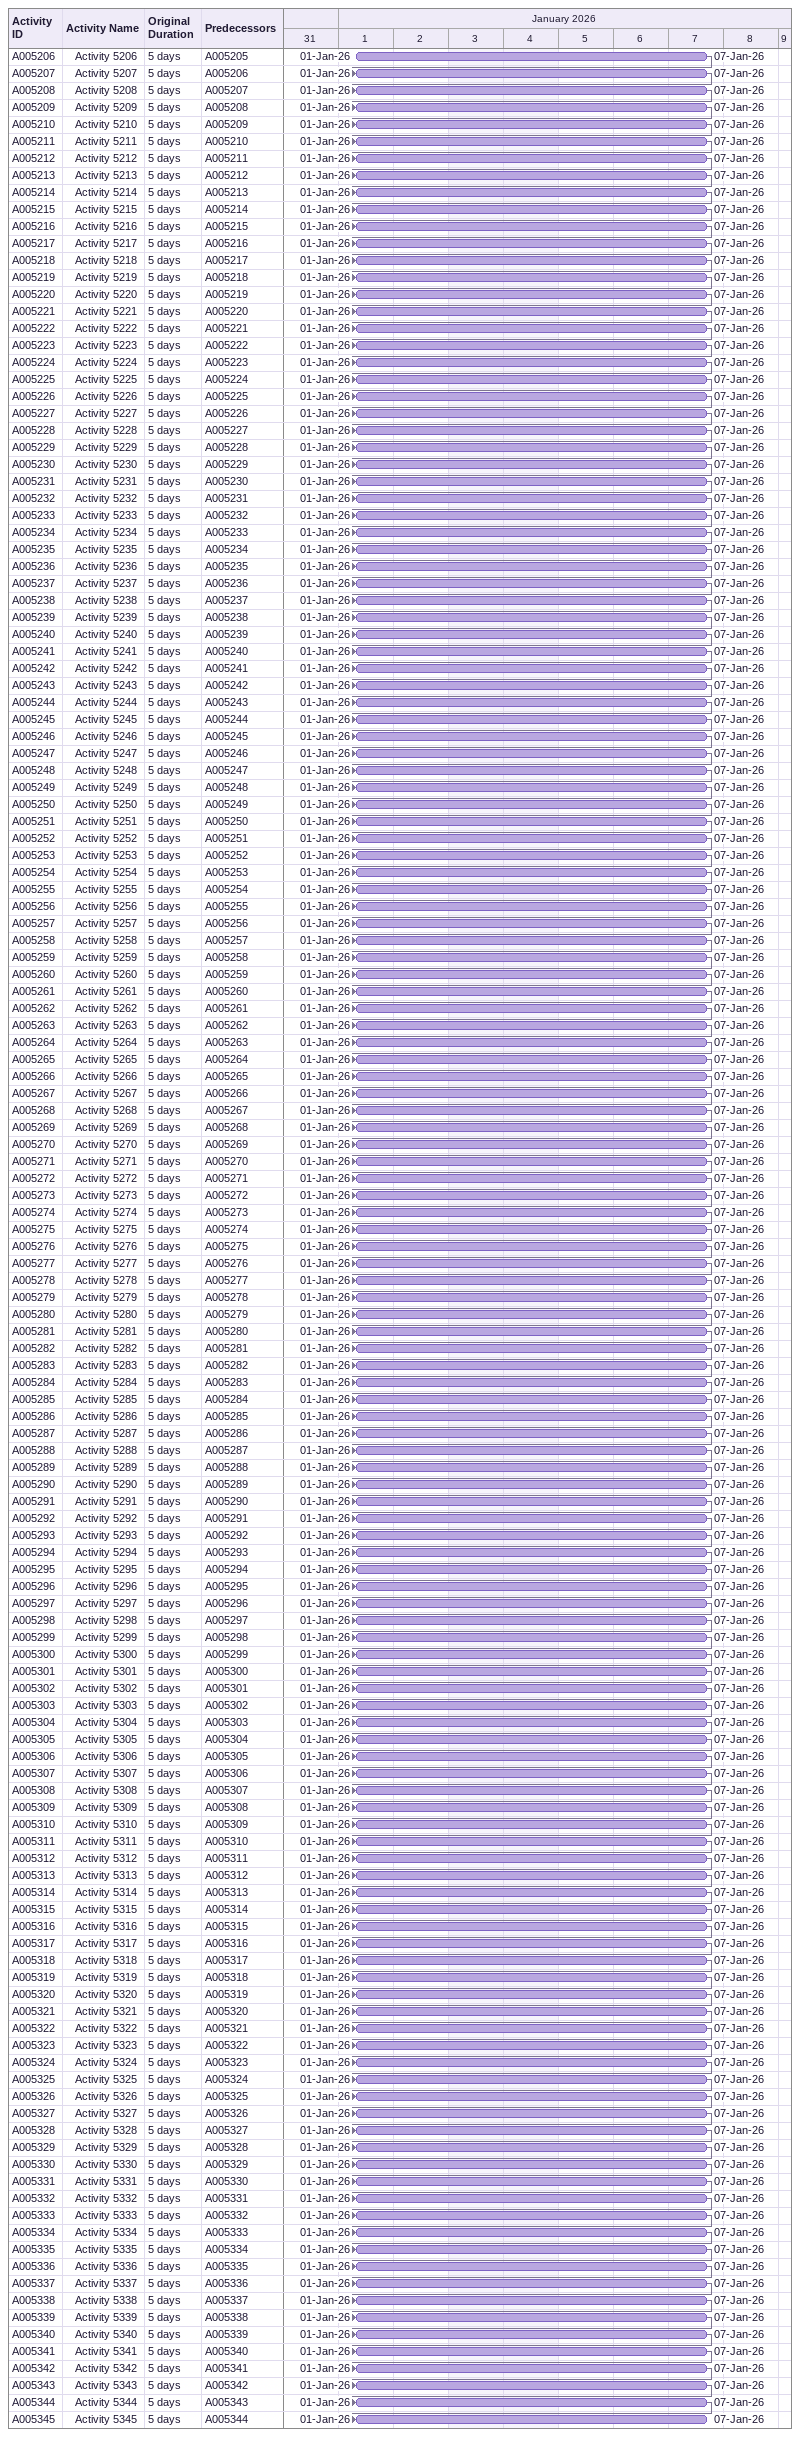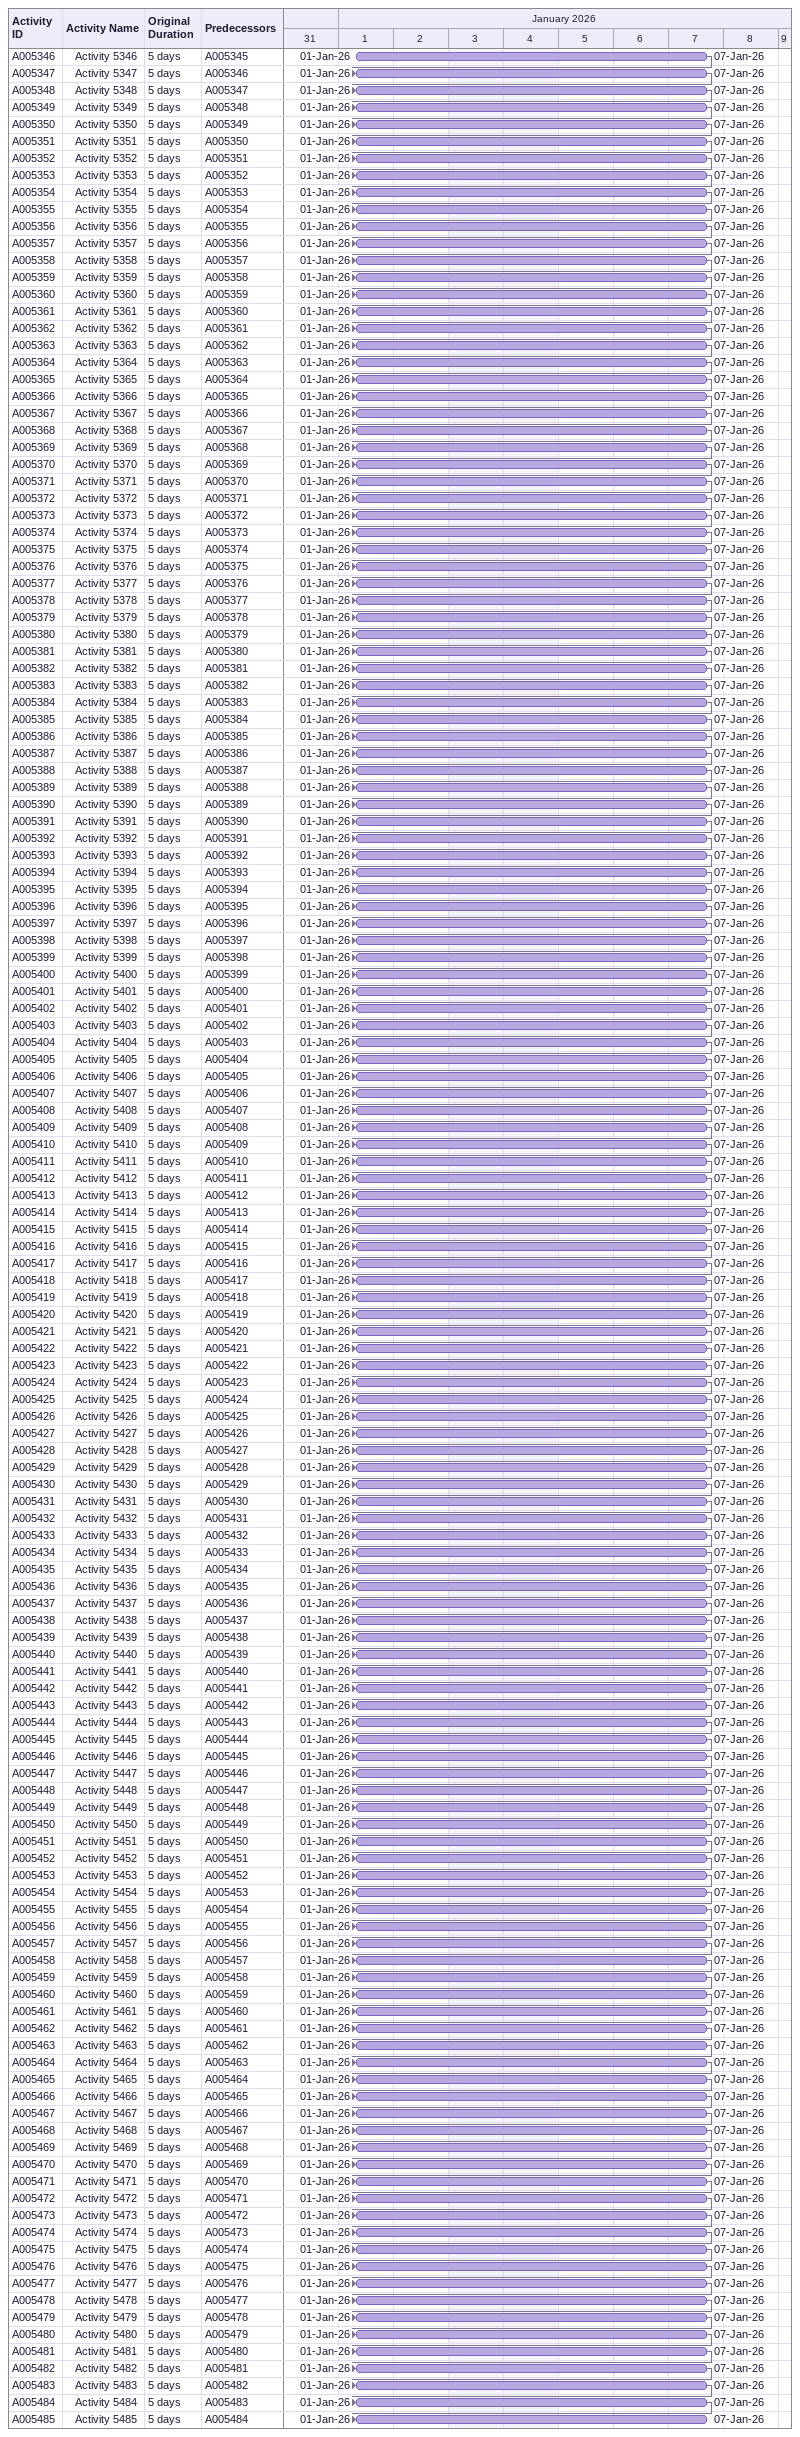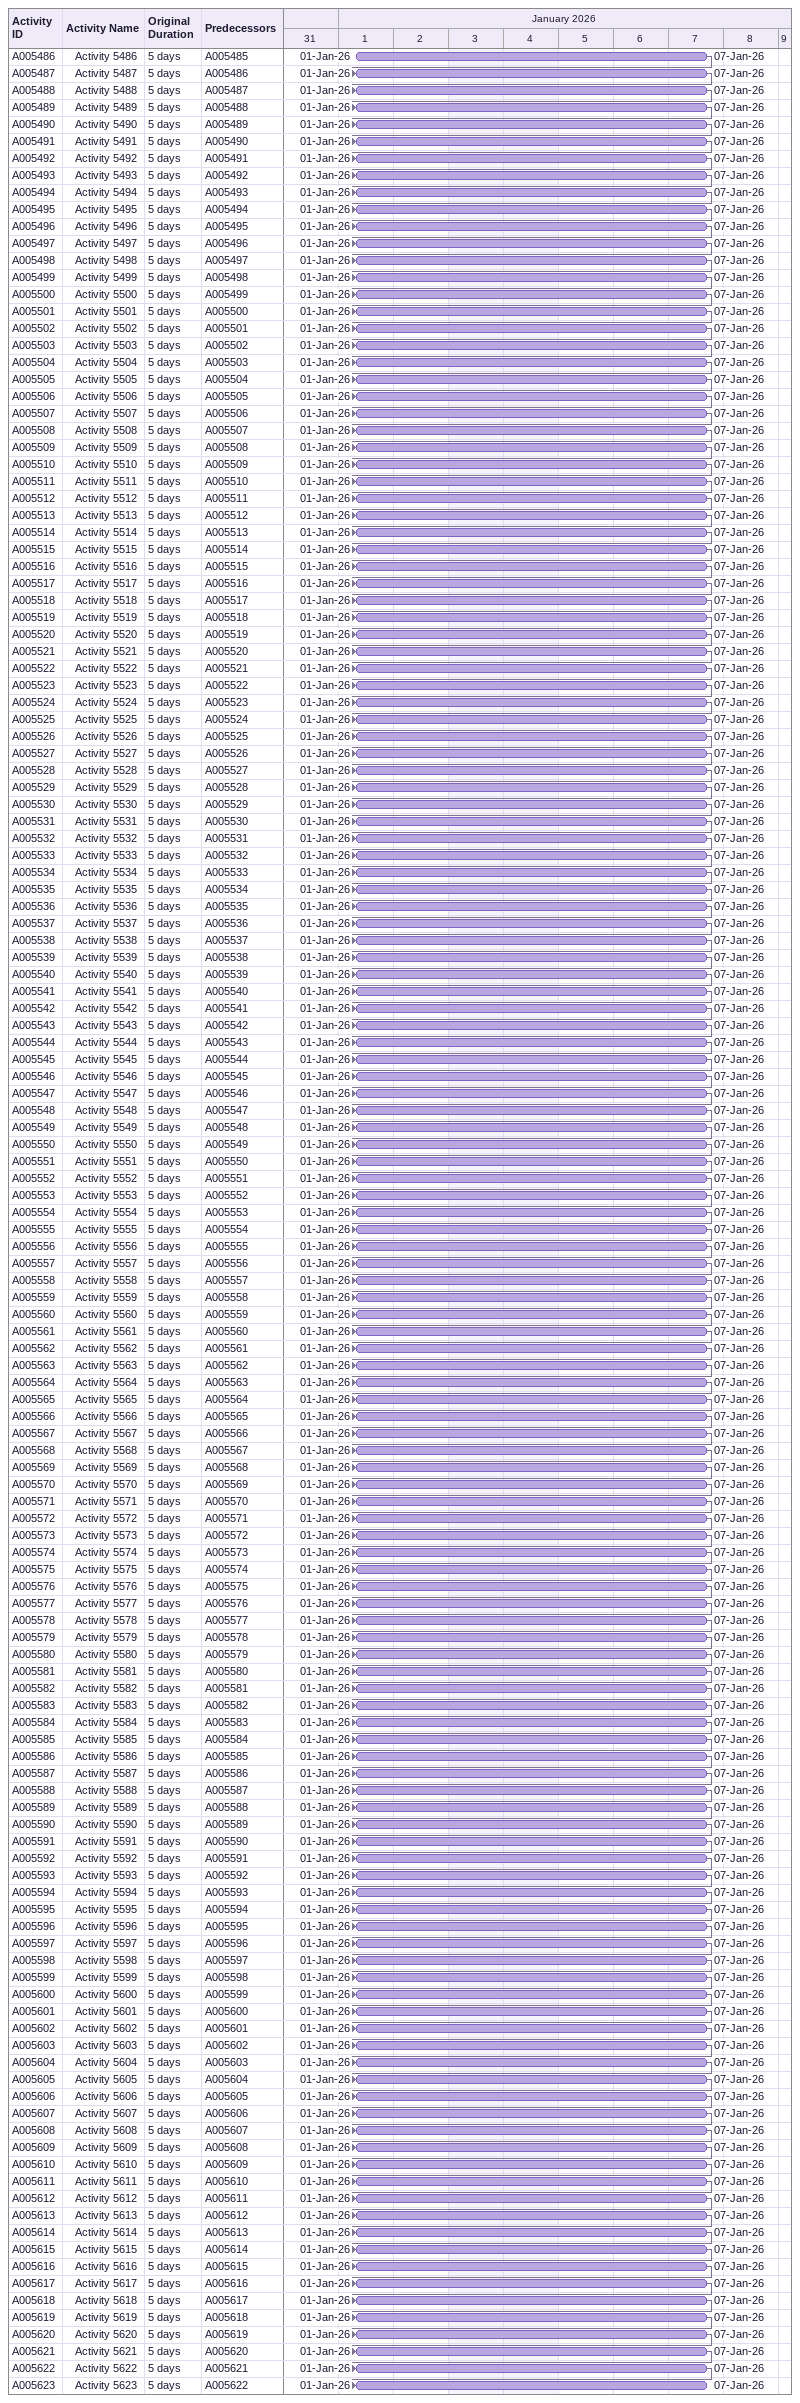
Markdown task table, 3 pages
| ID | Level | Task | Original duration | Start | Finish | Predecessors |
|---|---|---|---|---|---|---|
| A005206 | 2 | Activity 5206 | 5d | 2026-01-01 | 2026-01-07 | A005205 |
| A005207 | 2 | Activity 5207 | 5d | 2026-01-01 | 2026-01-07 | A005206 |
| A005208 | 2 | Activity 5208 | 5d | 2026-01-01 | 2026-01-07 | A005207 |
| A005209 | 2 | Activity 5209 | 5d | 2026-01-01 | 2026-01-07 | A005208 |
| A005210 | 2 | Activity 5210 | 5d | 2026-01-01 | 2026-01-07 | A005209 |
| A005211 | 2 | Activity 5211 | 5d | 2026-01-01 | 2026-01-07 | A005210 |
| A005212 | 2 | Activity 5212 | 5d | 2026-01-01 | 2026-01-07 | A005211 |
| A005213 | 2 | Activity 5213 | 5d | 2026-01-01 | 2026-01-07 | A005212 |
| A005214 | 2 | Activity 5214 | 5d | 2026-01-01 | 2026-01-07 | A005213 |
| A005215 | 2 | Activity 5215 | 5d | 2026-01-01 | 2026-01-07 | A005214 |
| A005216 | 2 | Activity 5216 | 5d | 2026-01-01 | 2026-01-07 | A005215 |
| A005217 | 2 | Activity 5217 | 5d | 2026-01-01 | 2026-01-07 | A005216 |
| A005218 | 2 | Activity 5218 | 5d | 2026-01-01 | 2026-01-07 | A005217 |
| A005219 | 2 | Activity 5219 | 5d | 2026-01-01 | 2026-01-07 | A005218 |
| A005220 | 2 | Activity 5220 | 5d | 2026-01-01 | 2026-01-07 | A005219 |
| A005221 | 2 | Activity 5221 | 5d | 2026-01-01 | 2026-01-07 | A005220 |
| A005222 | 2 | Activity 5222 | 5d | 2026-01-01 | 2026-01-07 | A005221 |
| A005223 | 2 | Activity 5223 | 5d | 2026-01-01 | 2026-01-07 | A005222 |
| A005224 | 2 | Activity 5224 | 5d | 2026-01-01 | 2026-01-07 | A005223 |
| A005225 | 2 | Activity 5225 | 5d | 2026-01-01 | 2026-01-07 | A005224 |
| A005226 | 2 | Activity 5226 | 5d | 2026-01-01 | 2026-01-07 | A005225 |
| A005227 | 2 | Activity 5227 | 5d | 2026-01-01 | 2026-01-07 | A005226 |
| A005228 | 2 | Activity 5228 | 5d | 2026-01-01 | 2026-01-07 | A005227 |
| A005229 | 2 | Activity 5229 | 5d | 2026-01-01 | 2026-01-07 | A005228 |
| A005230 | 2 | Activity 5230 | 5d | 2026-01-01 | 2026-01-07 | A005229 |
| A005231 | 2 | Activity 5231 | 5d | 2026-01-01 | 2026-01-07 | A005230 |
| A005232 | 2 | Activity 5232 | 5d | 2026-01-01 | 2026-01-07 | A005231 |
| A005233 | 2 | Activity 5233 | 5d | 2026-01-01 | 2026-01-07 | A005232 |
| A005234 | 2 | Activity 5234 | 5d | 2026-01-01 | 2026-01-07 | A005233 |
| A005235 | 2 | Activity 5235 | 5d | 2026-01-01 | 2026-01-07 | A005234 |
| A005236 | 2 | Activity 5236 | 5d | 2026-01-01 | 2026-01-07 | A005235 |
| A005237 | 2 | Activity 5237 | 5d | 2026-01-01 | 2026-01-07 | A005236 |
| A005238 | 2 | Activity 5238 | 5d | 2026-01-01 | 2026-01-07 | A005237 |
| A005239 | 2 | Activity 5239 | 5d | 2026-01-01 | 2026-01-07 | A005238 |
| A005240 | 2 | Activity 5240 | 5d | 2026-01-01 | 2026-01-07 | A005239 |
| A005241 | 2 | Activity 5241 | 5d | 2026-01-01 | 2026-01-07 | A005240 |
| A005242 | 2 | Activity 5242 | 5d | 2026-01-01 | 2026-01-07 | A005241 |
| A005243 | 2 | Activity 5243 | 5d | 2026-01-01 | 2026-01-07 | A005242 |
| A005244 | 2 | Activity 5244 | 5d | 2026-01-01 | 2026-01-07 | A005243 |
| A005245 | 2 | Activity 5245 | 5d | 2026-01-01 | 2026-01-07 | A005244 |
| A005246 | 2 | Activity 5246 | 5d | 2026-01-01 | 2026-01-07 | A005245 |
| A005247 | 2 | Activity 5247 | 5d | 2026-01-01 | 2026-01-07 | A005246 |
| A005248 | 2 | Activity 5248 | 5d | 2026-01-01 | 2026-01-07 | A005247 |
| A005249 | 2 | Activity 5249 | 5d | 2026-01-01 | 2026-01-07 | A005248 |
| A005250 | 2 | Activity 5250 | 5d | 2026-01-01 | 2026-01-07 | A005249 |
| A005251 | 2 | Activity 5251 | 5d | 2026-01-01 | 2026-01-07 | A005250 |
| A005252 | 2 | Activity 5252 | 5d | 2026-01-01 | 2026-01-07 | A005251 |
| A005253 | 2 | Activity 5253 | 5d | 2026-01-01 | 2026-01-07 | A005252 |
| A005254 | 2 | Activity 5254 | 5d | 2026-01-01 | 2026-01-07 | A005253 |
| A005255 | 2 | Activity 5255 | 5d | 2026-01-01 | 2026-01-07 | A005254 |
| A005256 | 2 | Activity 5256 | 5d | 2026-01-01 | 2026-01-07 | A005255 |
| A005257 | 2 | Activity 5257 | 5d | 2026-01-01 | 2026-01-07 | A005256 |
| A005258 | 2 | Activity 5258 | 5d | 2026-01-01 | 2026-01-07 | A005257 |
| A005259 | 2 | Activity 5259 | 5d | 2026-01-01 | 2026-01-07 | A005258 |
| A005260 | 2 | Activity 5260 | 5d | 2026-01-01 | 2026-01-07 | A005259 |
| A005261 | 2 | Activity 5261 | 5d | 2026-01-01 | 2026-01-07 | A005260 |
| A005262 | 2 | Activity 5262 | 5d | 2026-01-01 | 2026-01-07 | A005261 |
| A005263 | 2 | Activity 5263 | 5d | 2026-01-01 | 2026-01-07 | A005262 |
| A005264 | 2 | Activity 5264 | 5d | 2026-01-01 | 2026-01-07 | A005263 |
| A005265 | 2 | Activity 5265 | 5d | 2026-01-01 | 2026-01-07 | A005264 |
| A005266 | 2 | Activity 5266 | 5d | 2026-01-01 | 2026-01-07 | A005265 |
| A005267 | 2 | Activity 5267 | 5d | 2026-01-01 | 2026-01-07 | A005266 |
| A005268 | 2 | Activity 5268 | 5d | 2026-01-01 | 2026-01-07 | A005267 |
| A005269 | 2 | Activity 5269 | 5d | 2026-01-01 | 2026-01-07 | A005268 |
| A005270 | 2 | Activity 5270 | 5d | 2026-01-01 | 2026-01-07 | A005269 |
| A005271 | 2 | Activity 5271 | 5d | 2026-01-01 | 2026-01-07 | A005270 |
| A005272 | 2 | Activity 5272 | 5d | 2026-01-01 | 2026-01-07 | A005271 |
| A005273 | 2 | Activity 5273 | 5d | 2026-01-01 | 2026-01-07 | A005272 |
| A005274 | 2 | Activity 5274 | 5d | 2026-01-01 | 2026-01-07 | A005273 |
| A005275 | 2 | Activity 5275 | 5d | 2026-01-01 | 2026-01-07 | A005274 |
| A005276 | 2 | Activity 5276 | 5d | 2026-01-01 | 2026-01-07 | A005275 |
| A005277 | 2 | Activity 5277 | 5d | 2026-01-01 | 2026-01-07 | A005276 |
| A005278 | 2 | Activity 5278 | 5d | 2026-01-01 | 2026-01-07 | A005277 |
| A005279 | 2 | Activity 5279 | 5d | 2026-01-01 | 2026-01-07 | A005278 |
| A005280 | 2 | Activity 5280 | 5d | 2026-01-01 | 2026-01-07 | A005279 |
| A005281 | 2 | Activity 5281 | 5d | 2026-01-01 | 2026-01-07 | A005280 |
| A005282 | 2 | Activity 5282 | 5d | 2026-01-01 | 2026-01-07 | A005281 |
| A005283 | 2 | Activity 5283 | 5d | 2026-01-01 | 2026-01-07 | A005282 |
| A005284 | 2 | Activity 5284 | 5d | 2026-01-01 | 2026-01-07 | A005283 |
| A005285 | 2 | Activity 5285 | 5d | 2026-01-01 | 2026-01-07 | A005284 |
| A005286 | 2 | Activity 5286 | 5d | 2026-01-01 | 2026-01-07 | A005285 |
| A005287 | 2 | Activity 5287 | 5d | 2026-01-01 | 2026-01-07 | A005286 |
| A005288 | 2 | Activity 5288 | 5d | 2026-01-01 | 2026-01-07 | A005287 |
| A005289 | 2 | Activity 5289 | 5d | 2026-01-01 | 2026-01-07 | A005288 |
| A005290 | 2 | Activity 5290 | 5d | 2026-01-01 | 2026-01-07 | A005289 |
| A005291 | 2 | Activity 5291 | 5d | 2026-01-01 | 2026-01-07 | A005290 |
| A005292 | 2 | Activity 5292 | 5d | 2026-01-01 | 2026-01-07 | A005291 |
| A005293 | 2 | Activity 5293 | 5d | 2026-01-01 | 2026-01-07 | A005292 |
| A005294 | 2 | Activity 5294 | 5d | 2026-01-01 | 2026-01-07 | A005293 |
| A005295 | 2 | Activity 5295 | 5d | 2026-01-01 | 2026-01-07 | A005294 |
| A005296 | 2 | Activity 5296 | 5d | 2026-01-01 | 2026-01-07 | A005295 |
| A005297 | 2 | Activity 5297 | 5d | 2026-01-01 | 2026-01-07 | A005296 |
| A005298 | 2 | Activity 5298 | 5d | 2026-01-01 | 2026-01-07 | A005297 |
| A005299 | 2 | Activity 5299 | 5d | 2026-01-01 | 2026-01-07 | A005298 |
| A005300 | 2 | Activity 5300 | 5d | 2026-01-01 | 2026-01-07 | A005299 |
| A005301 | 2 | Activity 5301 | 5d | 2026-01-01 | 2026-01-07 | A005300 |
| A005302 | 2 | Activity 5302 | 5d | 2026-01-01 | 2026-01-07 | A005301 |
| A005303 | 2 | Activity 5303 | 5d | 2026-01-01 | 2026-01-07 | A005302 |
| A005304 | 2 | Activity 5304 | 5d | 2026-01-01 | 2026-01-07 | A005303 |
| A005305 | 2 | Activity 5305 | 5d | 2026-01-01 | 2026-01-07 | A005304 |
| A005306 | 2 | Activity 5306 | 5d | 2026-01-01 | 2026-01-07 | A005305 |
| A005307 | 2 | Activity 5307 | 5d | 2026-01-01 | 2026-01-07 | A005306 |
| A005308 | 2 | Activity 5308 | 5d | 2026-01-01 | 2026-01-07 | A005307 |
| A005309 | 2 | Activity 5309 | 5d | 2026-01-01 | 2026-01-07 | A005308 |
| A005310 | 2 | Activity 5310 | 5d | 2026-01-01 | 2026-01-07 | A005309 |
| A005311 | 2 | Activity 5311 | 5d | 2026-01-01 | 2026-01-07 | A005310 |
| A005312 | 2 | Activity 5312 | 5d | 2026-01-01 | 2026-01-07 | A005311 |
| A005313 | 2 | Activity 5313 | 5d | 2026-01-01 | 2026-01-07 | A005312 |
| A005314 | 2 | Activity 5314 | 5d | 2026-01-01 | 2026-01-07 | A005313 |
| A005315 | 2 | Activity 5315 | 5d | 2026-01-01 | 2026-01-07 | A005314 |
| A005316 | 2 | Activity 5316 | 5d | 2026-01-01 | 2026-01-07 | A005315 |
| A005317 | 2 | Activity 5317 | 5d | 2026-01-01 | 2026-01-07 | A005316 |
| A005318 | 2 | Activity 5318 | 5d | 2026-01-01 | 2026-01-07 | A005317 |
| A005319 | 2 | Activity 5319 | 5d | 2026-01-01 | 2026-01-07 | A005318 |
| A005320 | 2 | Activity 5320 | 5d | 2026-01-01 | 2026-01-07 | A005319 |
| A005321 | 2 | Activity 5321 | 5d | 2026-01-01 | 2026-01-07 | A005320 |
| A005322 | 2 | Activity 5322 | 5d | 2026-01-01 | 2026-01-07 | A005321 |
| A005323 | 2 | Activity 5323 | 5d | 2026-01-01 | 2026-01-07 | A005322 |
| A005324 | 2 | Activity 5324 | 5d | 2026-01-01 | 2026-01-07 | A005323 |
| A005325 | 2 | Activity 5325 | 5d | 2026-01-01 | 2026-01-07 | A005324 |
| A005326 | 2 | Activity 5326 | 5d | 2026-01-01 | 2026-01-07 | A005325 |
| A005327 | 2 | Activity 5327 | 5d | 2026-01-01 | 2026-01-07 | A005326 |
| A005328 | 2 | Activity 5328 | 5d | 2026-01-01 | 2026-01-07 | A005327 |
| A005329 | 2 | Activity 5329 | 5d | 2026-01-01 | 2026-01-07 | A005328 |
| A005330 | 2 | Activity 5330 | 5d | 2026-01-01 | 2026-01-07 | A005329 |
| A005331 | 2 | Activity 5331 | 5d | 2026-01-01 | 2026-01-07 | A005330 |
| A005332 | 2 | Activity 5332 | 5d | 2026-01-01 | 2026-01-07 | A005331 |
| A005333 | 2 | Activity 5333 | 5d | 2026-01-01 | 2026-01-07 | A005332 |
| A005334 | 2 | Activity 5334 | 5d | 2026-01-01 | 2026-01-07 | A005333 |
| A005335 | 2 | Activity 5335 | 5d | 2026-01-01 | 2026-01-07 | A005334 |
| A005336 | 2 | Activity 5336 | 5d | 2026-01-01 | 2026-01-07 | A005335 |
| A005337 | 2 | Activity 5337 | 5d | 2026-01-01 | 2026-01-07 | A005336 |
| A005338 | 2 | Activity 5338 | 5d | 2026-01-01 | 2026-01-07 | A005337 |
| A005339 | 2 | Activity 5339 | 5d | 2026-01-01 | 2026-01-07 | A005338 |
| A005340 | 2 | Activity 5340 | 5d | 2026-01-01 | 2026-01-07 | A005339 |
| A005341 | 2 | Activity 5341 | 5d | 2026-01-01 | 2026-01-07 | A005340 |
| A005342 | 2 | Activity 5342 | 5d | 2026-01-01 | 2026-01-07 | A005341 |
| A005343 | 2 | Activity 5343 | 5d | 2026-01-01 | 2026-01-07 | A005342 |
| A005344 | 2 | Activity 5344 | 5d | 2026-01-01 | 2026-01-07 | A005343 |
| A005345 | 2 | Activity 5345 | 5d | 2026-01-01 | 2026-01-07 | A005344 |
| A005346 | 2 | Activity 5346 | 5d | 2026-01-01 | 2026-01-07 | A005345 |
| A005347 | 2 | Activity 5347 | 5d | 2026-01-01 | 2026-01-07 | A005346 |
| A005348 | 2 | Activity 5348 | 5d | 2026-01-01 | 2026-01-07 | A005347 |
| A005349 | 2 | Activity 5349 | 5d | 2026-01-01 | 2026-01-07 | A005348 |
| A005350 | 2 | Activity 5350 | 5d | 2026-01-01 | 2026-01-07 | A005349 |
| A005351 | 2 | Activity 5351 | 5d | 2026-01-01 | 2026-01-07 | A005350 |
| A005352 | 2 | Activity 5352 | 5d | 2026-01-01 | 2026-01-07 | A005351 |
| A005353 | 2 | Activity 5353 | 5d | 2026-01-01 | 2026-01-07 | A005352 |
| A005354 | 2 | Activity 5354 | 5d | 2026-01-01 | 2026-01-07 | A005353 |
| A005355 | 2 | Activity 5355 | 5d | 2026-01-01 | 2026-01-07 | A005354 |
| A005356 | 2 | Activity 5356 | 5d | 2026-01-01 | 2026-01-07 | A005355 |
| A005357 | 2 | Activity 5357 | 5d | 2026-01-01 | 2026-01-07 | A005356 |
| A005358 | 2 | Activity 5358 | 5d | 2026-01-01 | 2026-01-07 | A005357 |
| A005359 | 2 | Activity 5359 | 5d | 2026-01-01 | 2026-01-07 | A005358 |
| A005360 | 2 | Activity 5360 | 5d | 2026-01-01 | 2026-01-07 | A005359 |
| A005361 | 2 | Activity 5361 | 5d | 2026-01-01 | 2026-01-07 | A005360 |
| A005362 | 2 | Activity 5362 | 5d | 2026-01-01 | 2026-01-07 | A005361 |
| A005363 | 2 | Activity 5363 | 5d | 2026-01-01 | 2026-01-07 | A005362 |
| A005364 | 2 | Activity 5364 | 5d | 2026-01-01 | 2026-01-07 | A005363 |
| A005365 | 2 | Activity 5365 | 5d | 2026-01-01 | 2026-01-07 | A005364 |
| A005366 | 2 | Activity 5366 | 5d | 2026-01-01 | 2026-01-07 | A005365 |
| A005367 | 2 | Activity 5367 | 5d | 2026-01-01 | 2026-01-07 | A005366 |
| A005368 | 2 | Activity 5368 | 5d | 2026-01-01 | 2026-01-07 | A005367 |
| A005369 | 2 | Activity 5369 | 5d | 2026-01-01 | 2026-01-07 | A005368 |
| A005370 | 2 | Activity 5370 | 5d | 2026-01-01 | 2026-01-07 | A005369 |
| A005371 | 2 | Activity 5371 | 5d | 2026-01-01 | 2026-01-07 | A005370 |
| A005372 | 2 | Activity 5372 | 5d | 2026-01-01 | 2026-01-07 | A005371 |
| A005373 | 2 | Activity 5373 | 5d | 2026-01-01 | 2026-01-07 | A005372 |
| A005374 | 2 | Activity 5374 | 5d | 2026-01-01 | 2026-01-07 | A005373 |
| A005375 | 2 | Activity 5375 | 5d | 2026-01-01 | 2026-01-07 | A005374 |
| A005376 | 2 | Activity 5376 | 5d | 2026-01-01 | 2026-01-07 | A005375 |
| A005377 | 2 | Activity 5377 | 5d | 2026-01-01 | 2026-01-07 | A005376 |
| A005378 | 2 | Activity 5378 | 5d | 2026-01-01 | 2026-01-07 | A005377 |
| A005379 | 2 | Activity 5379 | 5d | 2026-01-01 | 2026-01-07 | A005378 |
| A005380 | 2 | Activity 5380 | 5d | 2026-01-01 | 2026-01-07 | A005379 |
| A005381 | 2 | Activity 5381 | 5d | 2026-01-01 | 2026-01-07 | A005380 |
| A005382 | 2 | Activity 5382 | 5d | 2026-01-01 | 2026-01-07 | A005381 |
| A005383 | 2 | Activity 5383 | 5d | 2026-01-01 | 2026-01-07 | A005382 |
| A005384 | 2 | Activity 5384 | 5d | 2026-01-01 | 2026-01-07 | A005383 |
| A005385 | 2 | Activity 5385 | 5d | 2026-01-01 | 2026-01-07 | A005384 |
| A005386 | 2 | Activity 5386 | 5d | 2026-01-01 | 2026-01-07 | A005385 |
| A005387 | 2 | Activity 5387 | 5d | 2026-01-01 | 2026-01-07 | A005386 |
| A005388 | 2 | Activity 5388 | 5d | 2026-01-01 | 2026-01-07 | A005387 |
| A005389 | 2 | Activity 5389 | 5d | 2026-01-01 | 2026-01-07 | A005388 |
| A005390 | 2 | Activity 5390 | 5d | 2026-01-01 | 2026-01-07 | A005389 |
| A005391 | 2 | Activity 5391 | 5d | 2026-01-01 | 2026-01-07 | A005390 |
| A005392 | 2 | Activity 5392 | 5d | 2026-01-01 | 2026-01-07 | A005391 |
| A005393 | 2 | Activity 5393 | 5d | 2026-01-01 | 2026-01-07 | A005392 |
| A005394 | 2 | Activity 5394 | 5d | 2026-01-01 | 2026-01-07 | A005393 |
| A005395 | 2 | Activity 5395 | 5d | 2026-01-01 | 2026-01-07 | A005394 |
| A005396 | 2 | Activity 5396 | 5d | 2026-01-01 | 2026-01-07 | A005395 |
| A005397 | 2 | Activity 5397 | 5d | 2026-01-01 | 2026-01-07 | A005396 |
| A005398 | 2 | Activity 5398 | 5d | 2026-01-01 | 2026-01-07 | A005397 |
| A005399 | 2 | Activity 5399 | 5d | 2026-01-01 | 2026-01-07 | A005398 |
| A005400 | 2 | Activity 5400 | 5d | 2026-01-01 | 2026-01-07 | A005399 |
| A005401 | 2 | Activity 5401 | 5d | 2026-01-01 | 2026-01-07 | A005400 |
| A005402 | 2 | Activity 5402 | 5d | 2026-01-01 | 2026-01-07 | A005401 |
| A005403 | 2 | Activity 5403 | 5d | 2026-01-01 | 2026-01-07 | A005402 |
| A005404 | 2 | Activity 5404 | 5d | 2026-01-01 | 2026-01-07 | A005403 |
| A005405 | 2 | Activity 5405 | 5d | 2026-01-01 | 2026-01-07 | A005404 |
| A005406 | 2 | Activity 5406 | 5d | 2026-01-01 | 2026-01-07 | A005405 |
| A005407 | 2 | Activity 5407 | 5d | 2026-01-01 | 2026-01-07 | A005406 |
| A005408 | 2 | Activity 5408 | 5d | 2026-01-01 | 2026-01-07 | A005407 |
| A005409 | 2 | Activity 5409 | 5d | 2026-01-01 | 2026-01-07 | A005408 |
| A005410 | 2 | Activity 5410 | 5d | 2026-01-01 | 2026-01-07 | A005409 |
| A005411 | 2 | Activity 5411 | 5d | 2026-01-01 | 2026-01-07 | A005410 |
| A005412 | 2 | Activity 5412 | 5d | 2026-01-01 | 2026-01-07 | A005411 |
| A005413 | 2 | Activity 5413 | 5d | 2026-01-01 | 2026-01-07 | A005412 |
| A005414 | 2 | Activity 5414 | 5d | 2026-01-01 | 2026-01-07 | A005413 |
| A005415 | 2 | Activity 5415 | 5d | 2026-01-01 | 2026-01-07 | A005414 |
| A005416 | 2 | Activity 5416 | 5d | 2026-01-01 | 2026-01-07 | A005415 |
| A005417 | 2 | Activity 5417 | 5d | 2026-01-01 | 2026-01-07 | A005416 |
| A005418 | 2 | Activity 5418 | 5d | 2026-01-01 | 2026-01-07 | A005417 |
| A005419 | 2 | Activity 5419 | 5d | 2026-01-01 | 2026-01-07 | A005418 |
| A005420 | 2 | Activity 5420 | 5d | 2026-01-01 | 2026-01-07 | A005419 |
| A005421 | 2 | Activity 5421 | 5d | 2026-01-01 | 2026-01-07 | A005420 |
| A005422 | 2 | Activity 5422 | 5d | 2026-01-01 | 2026-01-07 | A005421 |
| A005423 | 2 | Activity 5423 | 5d | 2026-01-01 | 2026-01-07 | A005422 |
| A005424 | 2 | Activity 5424 | 5d | 2026-01-01 | 2026-01-07 | A005423 |
| A005425 | 2 | Activity 5425 | 5d | 2026-01-01 | 2026-01-07 | A005424 |
| A005426 | 2 | Activity 5426 | 5d | 2026-01-01 | 2026-01-07 | A005425 |
| A005427 | 2 | Activity 5427 | 5d | 2026-01-01 | 2026-01-07 | A005426 |
| A005428 | 2 | Activity 5428 | 5d | 2026-01-01 | 2026-01-07 | A005427 |
| A005429 | 2 | Activity 5429 | 5d | 2026-01-01 | 2026-01-07 | A005428 |
| A005430 | 2 | Activity 5430 | 5d | 2026-01-01 | 2026-01-07 | A005429 |
| A005431 | 2 | Activity 5431 | 5d | 2026-01-01 | 2026-01-07 | A005430 |
| A005432 | 2 | Activity 5432 | 5d | 2026-01-01 | 2026-01-07 | A005431 |
| A005433 | 2 | Activity 5433 | 5d | 2026-01-01 | 2026-01-07 | A005432 |
| A005434 | 2 | Activity 5434 | 5d | 2026-01-01 | 2026-01-07 | A005433 |
| A005435 | 2 | Activity 5435 | 5d | 2026-01-01 | 2026-01-07 | A005434 |
| A005436 | 2 | Activity 5436 | 5d | 2026-01-01 | 2026-01-07 | A005435 |
| A005437 | 2 | Activity 5437 | 5d | 2026-01-01 | 2026-01-07 | A005436 |
| A005438 | 2 | Activity 5438 | 5d | 2026-01-01 | 2026-01-07 | A005437 |
| A005439 | 2 | Activity 5439 | 5d | 2026-01-01 | 2026-01-07 | A005438 |
| A005440 | 2 | Activity 5440 | 5d | 2026-01-01 | 2026-01-07 | A005439 |
| A005441 | 2 | Activity 5441 | 5d | 2026-01-01 | 2026-01-07 | A005440 |
| A005442 | 2 | Activity 5442 | 5d | 2026-01-01 | 2026-01-07 | A005441 |
| A005443 | 2 | Activity 5443 | 5d | 2026-01-01 | 2026-01-07 | A005442 |
| A005444 | 2 | Activity 5444 | 5d | 2026-01-01 | 2026-01-07 | A005443 |
| A005445 | 2 | Activity 5445 | 5d | 2026-01-01 | 2026-01-07 | A005444 |
| A005446 | 2 | Activity 5446 | 5d | 2026-01-01 | 2026-01-07 | A005445 |
| A005447 | 2 | Activity 5447 | 5d | 2026-01-01 | 2026-01-07 | A005446 |
| A005448 | 2 | Activity 5448 | 5d | 2026-01-01 | 2026-01-07 | A005447 |
| A005449 | 2 | Activity 5449 | 5d | 2026-01-01 | 2026-01-07 | A005448 |
| A005450 | 2 | Activity 5450 | 5d | 2026-01-01 | 2026-01-07 | A005449 |
| A005451 | 2 | Activity 5451 | 5d | 2026-01-01 | 2026-01-07 | A005450 |
| A005452 | 2 | Activity 5452 | 5d | 2026-01-01 | 2026-01-07 | A005451 |
| A005453 | 2 | Activity 5453 | 5d | 2026-01-01 | 2026-01-07 | A005452 |
| A005454 | 2 | Activity 5454 | 5d | 2026-01-01 | 2026-01-07 | A005453 |
| A005455 | 2 | Activity 5455 | 5d | 2026-01-01 | 2026-01-07 | A005454 |
| A005456 | 2 | Activity 5456 | 5d | 2026-01-01 | 2026-01-07 | A005455 |
| A005457 | 2 | Activity 5457 | 5d | 2026-01-01 | 2026-01-07 | A005456 |
| A005458 | 2 | Activity 5458 | 5d | 2026-01-01 | 2026-01-07 | A005457 |
| A005459 | 2 | Activity 5459 | 5d | 2026-01-01 | 2026-01-07 | A005458 |
| A005460 | 2 | Activity 5460 | 5d | 2026-01-01 | 2026-01-07 | A005459 |
| A005461 | 2 | Activity 5461 | 5d | 2026-01-01 | 2026-01-07 | A005460 |
| A005462 | 2 | Activity 5462 | 5d | 2026-01-01 | 2026-01-07 | A005461 |
| A005463 | 2 | Activity 5463 | 5d | 2026-01-01 | 2026-01-07 | A005462 |
| A005464 | 2 | Activity 5464 | 5d | 2026-01-01 | 2026-01-07 | A005463 |
| A005465 | 2 | Activity 5465 | 5d | 2026-01-01 | 2026-01-07 | A005464 |
| A005466 | 2 | Activity 5466 | 5d | 2026-01-01 | 2026-01-07 | A005465 |
| A005467 | 2 | Activity 5467 | 5d | 2026-01-01 | 2026-01-07 | A005466 |
| A005468 | 2 | Activity 5468 | 5d | 2026-01-01 | 2026-01-07 | A005467 |
| A005469 | 2 | Activity 5469 | 5d | 2026-01-01 | 2026-01-07 | A005468 |
| A005470 | 2 | Activity 5470 | 5d | 2026-01-01 | 2026-01-07 | A005469 |
| A005471 | 2 | Activity 5471 | 5d | 2026-01-01 | 2026-01-07 | A005470 |
| A005472 | 2 | Activity 5472 | 5d | 2026-01-01 | 2026-01-07 | A005471 |
| A005473 | 2 | Activity 5473 | 5d | 2026-01-01 | 2026-01-07 | A005472 |
| A005474 | 2 | Activity 5474 | 5d | 2026-01-01 | 2026-01-07 | A005473 |
| A005475 | 2 | Activity 5475 | 5d | 2026-01-01 | 2026-01-07 | A005474 |
| A005476 | 2 | Activity 5476 | 5d | 2026-01-01 | 2026-01-07 | A005475 |
| A005477 | 2 | Activity 5477 | 5d | 2026-01-01 | 2026-01-07 | A005476 |
| A005478 | 2 | Activity 5478 | 5d | 2026-01-01 | 2026-01-07 | A005477 |
| A005479 | 2 | Activity 5479 | 5d | 2026-01-01 | 2026-01-07 | A005478 |
| A005480 | 2 | Activity 5480 | 5d | 2026-01-01 | 2026-01-07 | A005479 |
| A005481 | 2 | Activity 5481 | 5d | 2026-01-01 | 2026-01-07 | A005480 |
| A005482 | 2 | Activity 5482 | 5d | 2026-01-01 | 2026-01-07 | A005481 |
| A005483 | 2 | Activity 5483 | 5d | 2026-01-01 | 2026-01-07 | A005482 |
| A005484 | 2 | Activity 5484 | 5d | 2026-01-01 | 2026-01-07 | A005483 |
| A005485 | 2 | Activity 5485 | 5d | 2026-01-01 | 2026-01-07 | A005484 |
| A005486 | 2 | Activity 5486 | 5d | 2026-01-01 | 2026-01-07 | A005485 |
| A005487 | 2 | Activity 5487 | 5d | 2026-01-01 | 2026-01-07 | A005486 |
| A005488 | 2 | Activity 5488 | 5d | 2026-01-01 | 2026-01-07 | A005487 |
| A005489 | 2 | Activity 5489 | 5d | 2026-01-01 | 2026-01-07 | A005488 |
| A005490 | 2 | Activity 5490 | 5d | 2026-01-01 | 2026-01-07 | A005489 |
| A005491 | 2 | Activity 5491 | 5d | 2026-01-01 | 2026-01-07 | A005490 |
| A005492 | 2 | Activity 5492 | 5d | 2026-01-01 | 2026-01-07 | A005491 |
| A005493 | 2 | Activity 5493 | 5d | 2026-01-01 | 2026-01-07 | A005492 |
| A005494 | 2 | Activity 5494 | 5d | 2026-01-01 | 2026-01-07 | A005493 |
| A005495 | 2 | Activity 5495 | 5d | 2026-01-01 | 2026-01-07 | A005494 |
| A005496 | 2 | Activity 5496 | 5d | 2026-01-01 | 2026-01-07 | A005495 |
| A005497 | 2 | Activity 5497 | 5d | 2026-01-01 | 2026-01-07 | A005496 |
| A005498 | 2 | Activity 5498 | 5d | 2026-01-01 | 2026-01-07 | A005497 |
| A005499 | 2 | Activity 5499 | 5d | 2026-01-01 | 2026-01-07 | A005498 |
| A005500 | 2 | Activity 5500 | 5d | 2026-01-01 | 2026-01-07 | A005499 |
| A005501 | 2 | Activity 5501 | 5d | 2026-01-01 | 2026-01-07 | A005500 |
| A005502 | 2 | Activity 5502 | 5d | 2026-01-01 | 2026-01-07 | A005501 |
| A005503 | 2 | Activity 5503 | 5d | 2026-01-01 | 2026-01-07 | A005502 |
| A005504 | 2 | Activity 5504 | 5d | 2026-01-01 | 2026-01-07 | A005503 |
| A005505 | 2 | Activity 5505 | 5d | 2026-01-01 | 2026-01-07 | A005504 |
| A005506 | 2 | Activity 5506 | 5d | 2026-01-01 | 2026-01-07 | A005505 |
| A005507 | 2 | Activity 5507 | 5d | 2026-01-01 | 2026-01-07 | A005506 |
| A005508 | 2 | Activity 5508 | 5d | 2026-01-01 | 2026-01-07 | A005507 |
| A005509 | 2 | Activity 5509 | 5d | 2026-01-01 | 2026-01-07 | A005508 |
| A005510 | 2 | Activity 5510 | 5d | 2026-01-01 | 2026-01-07 | A005509 |
| A005511 | 2 | Activity 5511 | 5d | 2026-01-01 | 2026-01-07 | A005510 |
| A005512 | 2 | Activity 5512 | 5d | 2026-01-01 | 2026-01-07 | A005511 |
| A005513 | 2 | Activity 5513 | 5d | 2026-01-01 | 2026-01-07 | A005512 |
| A005514 | 2 | Activity 5514 | 5d | 2026-01-01 | 2026-01-07 | A005513 |
| A005515 | 2 | Activity 5515 | 5d | 2026-01-01 | 2026-01-07 | A005514 |
| A005516 | 2 | Activity 5516 | 5d | 2026-01-01 | 2026-01-07 | A005515 |
| A005517 | 2 | Activity 5517 | 5d | 2026-01-01 | 2026-01-07 | A005516 |
| A005518 | 2 | Activity 5518 | 5d | 2026-01-01 | 2026-01-07 | A005517 |
| A005519 | 2 | Activity 5519 | 5d | 2026-01-01 | 2026-01-07 | A005518 |
| A005520 | 2 | Activity 5520 | 5d | 2026-01-01 | 2026-01-07 | A005519 |
| A005521 | 2 | Activity 5521 | 5d | 2026-01-01 | 2026-01-07 | A005520 |
| A005522 | 2 | Activity 5522 | 5d | 2026-01-01 | 2026-01-07 | A005521 |
| A005523 | 2 | Activity 5523 | 5d | 2026-01-01 | 2026-01-07 | A005522 |
| A005524 | 2 | Activity 5524 | 5d | 2026-01-01 | 2026-01-07 | A005523 |
| A005525 | 2 | Activity 5525 | 5d | 2026-01-01 | 2026-01-07 | A005524 |
| A005526 | 2 | Activity 5526 | 5d | 2026-01-01 | 2026-01-07 | A005525 |
| A005527 | 2 | Activity 5527 | 5d | 2026-01-01 | 2026-01-07 | A005526 |
| A005528 | 2 | Activity 5528 | 5d | 2026-01-01 | 2026-01-07 | A005527 |
| A005529 | 2 | Activity 5529 | 5d | 2026-01-01 | 2026-01-07 | A005528 |
| A005530 | 2 | Activity 5530 | 5d | 2026-01-01 | 2026-01-07 | A005529 |
| A005531 | 2 | Activity 5531 | 5d | 2026-01-01 | 2026-01-07 | A005530 |
| A005532 | 2 | Activity 5532 | 5d | 2026-01-01 | 2026-01-07 | A005531 |
| A005533 | 2 | Activity 5533 | 5d | 2026-01-01 | 2026-01-07 | A005532 |
| A005534 | 2 | Activity 5534 | 5d | 2026-01-01 | 2026-01-07 | A005533 |
| A005535 | 2 | Activity 5535 | 5d | 2026-01-01 | 2026-01-07 | A005534 |
| A005536 | 2 | Activity 5536 | 5d | 2026-01-01 | 2026-01-07 | A005535 |
| A005537 | 2 | Activity 5537 | 5d | 2026-01-01 | 2026-01-07 | A005536 |
| A005538 | 2 | Activity 5538 | 5d | 2026-01-01 | 2026-01-07 | A005537 |
| A005539 | 2 | Activity 5539 | 5d | 2026-01-01 | 2026-01-07 | A005538 |
| A005540 | 2 | Activity 5540 | 5d | 2026-01-01 | 2026-01-07 | A005539 |
| A005541 | 2 | Activity 5541 | 5d | 2026-01-01 | 2026-01-07 | A005540 |
| A005542 | 2 | Activity 5542 | 5d | 2026-01-01 | 2026-01-07 | A005541 |
| A005543 | 2 | Activity 5543 | 5d | 2026-01-01 | 2026-01-07 | A005542 |
| A005544 | 2 | Activity 5544 | 5d | 2026-01-01 | 2026-01-07 | A005543 |
| A005545 | 2 | Activity 5545 | 5d | 2026-01-01 | 2026-01-07 | A005544 |
| A005546 | 2 | Activity 5546 | 5d | 2026-01-01 | 2026-01-07 | A005545 |
| A005547 | 2 | Activity 5547 | 5d | 2026-01-01 | 2026-01-07 | A005546 |
| A005548 | 2 | Activity 5548 | 5d | 2026-01-01 | 2026-01-07 | A005547 |
| A005549 | 2 | Activity 5549 | 5d | 2026-01-01 | 2026-01-07 | A005548 |
| A005550 | 2 | Activity 5550 | 5d | 2026-01-01 | 2026-01-07 | A005549 |
| A005551 | 2 | Activity 5551 | 5d | 2026-01-01 | 2026-01-07 | A005550 |
| A005552 | 2 | Activity 5552 | 5d | 2026-01-01 | 2026-01-07 | A005551 |
| A005553 | 2 | Activity 5553 | 5d | 2026-01-01 | 2026-01-07 | A005552 |
| A005554 | 2 | Activity 5554 | 5d | 2026-01-01 | 2026-01-07 | A005553 |
| A005555 | 2 | Activity 5555 | 5d | 2026-01-01 | 2026-01-07 | A005554 |
| A005556 | 2 | Activity 5556 | 5d | 2026-01-01 | 2026-01-07 | A005555 |
| A005557 | 2 | Activity 5557 | 5d | 2026-01-01 | 2026-01-07 | A005556 |
| A005558 | 2 | Activity 5558 | 5d | 2026-01-01 | 2026-01-07 | A005557 |
| A005559 | 2 | Activity 5559 | 5d | 2026-01-01 | 2026-01-07 | A005558 |
| A005560 | 2 | Activity 5560 | 5d | 2026-01-01 | 2026-01-07 | A005559 |
| A005561 | 2 | Activity 5561 | 5d | 2026-01-01 | 2026-01-07 | A005560 |
| A005562 | 2 | Activity 5562 | 5d | 2026-01-01 | 2026-01-07 | A005561 |
| A005563 | 2 | Activity 5563 | 5d | 2026-01-01 | 2026-01-07 | A005562 |
| A005564 | 2 | Activity 5564 | 5d | 2026-01-01 | 2026-01-07 | A005563 |
| A005565 | 2 | Activity 5565 | 5d | 2026-01-01 | 2026-01-07 | A005564 |
| A005566 | 2 | Activity 5566 | 5d | 2026-01-01 | 2026-01-07 | A005565 |
| A005567 | 2 | Activity 5567 | 5d | 2026-01-01 | 2026-01-07 | A005566 |
| A005568 | 2 | Activity 5568 | 5d | 2026-01-01 | 2026-01-07 | A005567 |
| A005569 | 2 | Activity 5569 | 5d | 2026-01-01 | 2026-01-07 | A005568 |
| A005570 | 2 | Activity 5570 | 5d | 2026-01-01 | 2026-01-07 | A005569 |
| A005571 | 2 | Activity 5571 | 5d | 2026-01-01 | 2026-01-07 | A005570 |
| A005572 | 2 | Activity 5572 | 5d | 2026-01-01 | 2026-01-07 | A005571 |
| A005573 | 2 | Activity 5573 | 5d | 2026-01-01 | 2026-01-07 | A005572 |
| A005574 | 2 | Activity 5574 | 5d | 2026-01-01 | 2026-01-07 | A005573 |
| A005575 | 2 | Activity 5575 | 5d | 2026-01-01 | 2026-01-07 | A005574 |
| A005576 | 2 | Activity 5576 | 5d | 2026-01-01 | 2026-01-07 | A005575 |
| A005577 | 2 | Activity 5577 | 5d | 2026-01-01 | 2026-01-07 | A005576 |
| A005578 | 2 | Activity 5578 | 5d | 2026-01-01 | 2026-01-07 | A005577 |
| A005579 | 2 | Activity 5579 | 5d | 2026-01-01 | 2026-01-07 | A005578 |
| A005580 | 2 | Activity 5580 | 5d | 2026-01-01 | 2026-01-07 | A005579 |
| A005581 | 2 | Activity 5581 | 5d | 2026-01-01 | 2026-01-07 | A005580 |
| A005582 | 2 | Activity 5582 | 5d | 2026-01-01 | 2026-01-07 | A005581 |
| A005583 | 2 | Activity 5583 | 5d | 2026-01-01 | 2026-01-07 | A005582 |
| A005584 | 2 | Activity 5584 | 5d | 2026-01-01 | 2026-01-07 | A005583 |
| A005585 | 2 | Activity 5585 | 5d | 2026-01-01 | 2026-01-07 | A005584 |
| A005586 | 2 | Activity 5586 | 5d | 2026-01-01 | 2026-01-07 | A005585 |
| A005587 | 2 | Activity 5587 | 5d | 2026-01-01 | 2026-01-07 | A005586 |
| A005588 | 2 | Activity 5588 | 5d | 2026-01-01 | 2026-01-07 | A005587 |
| A005589 | 2 | Activity 5589 | 5d | 2026-01-01 | 2026-01-07 | A005588 |
| A005590 | 2 | Activity 5590 | 5d | 2026-01-01 | 2026-01-07 | A005589 |
| A005591 | 2 | Activity 5591 | 5d | 2026-01-01 | 2026-01-07 | A005590 |
| A005592 | 2 | Activity 5592 | 5d | 2026-01-01 | 2026-01-07 | A005591 |
| A005593 | 2 | Activity 5593 | 5d | 2026-01-01 | 2026-01-07 | A005592 |
| A005594 | 2 | Activity 5594 | 5d | 2026-01-01 | 2026-01-07 | A005593 |
| A005595 | 2 | Activity 5595 | 5d | 2026-01-01 | 2026-01-07 | A005594 |
| A005596 | 2 | Activity 5596 | 5d | 2026-01-01 | 2026-01-07 | A005595 |
| A005597 | 2 | Activity 5597 | 5d | 2026-01-01 | 2026-01-07 | A005596 |
| A005598 | 2 | Activity 5598 | 5d | 2026-01-01 | 2026-01-07 | A005597 |
| A005599 | 2 | Activity 5599 | 5d | 2026-01-01 | 2026-01-07 | A005598 |
| A005600 | 2 | Activity 5600 | 5d | 2026-01-01 | 2026-01-07 | A005599 |
| A005601 | 2 | Activity 5601 | 5d | 2026-01-01 | 2026-01-07 | A005600 |
| A005602 | 2 | Activity 5602 | 5d | 2026-01-01 | 2026-01-07 | A005601 |
| A005603 | 2 | Activity 5603 | 5d | 2026-01-01 | 2026-01-07 | A005602 |
| A005604 | 2 | Activity 5604 | 5d | 2026-01-01 | 2026-01-07 | A005603 |
| A005605 | 2 | Activity 5605 | 5d | 2026-01-01 | 2026-01-07 | A005604 |
| A005606 | 2 | Activity 5606 | 5d | 2026-01-01 | 2026-01-07 | A005605 |
| A005607 | 2 | Activity 5607 | 5d | 2026-01-01 | 2026-01-07 | A005606 |
| A005608 | 2 | Activity 5608 | 5d | 2026-01-01 | 2026-01-07 | A005607 |
| A005609 | 2 | Activity 5609 | 5d | 2026-01-01 | 2026-01-07 | A005608 |
| A005610 | 2 | Activity 5610 | 5d | 2026-01-01 | 2026-01-07 | A005609 |
| A005611 | 2 | Activity 5611 | 5d | 2026-01-01 | 2026-01-07 | A005610 |
| A005612 | 2 | Activity 5612 | 5d | 2026-01-01 | 2026-01-07 | A005611 |
| A005613 | 2 | Activity 5613 | 5d | 2026-01-01 | 2026-01-07 | A005612 |
| A005614 | 2 | Activity 5614 | 5d | 2026-01-01 | 2026-01-07 | A005613 |
| A005615 | 2 | Activity 5615 | 5d | 2026-01-01 | 2026-01-07 | A005614 |
| A005616 | 2 | Activity 5616 | 5d | 2026-01-01 | 2026-01-07 | A005615 |
| A005617 | 2 | Activity 5617 | 5d | 2026-01-01 | 2026-01-07 | A005616 |
| A005618 | 2 | Activity 5618 | 5d | 2026-01-01 | 2026-01-07 | A005617 |
| A005619 | 2 | Activity 5619 | 5d | 2026-01-01 | 2026-01-07 | A005618 |
| A005620 | 2 | Activity 5620 | 5d | 2026-01-01 | 2026-01-07 | A005619 |
| A005621 | 2 | Activity 5621 | 5d | 2026-01-01 | 2026-01-07 | A005620 |
| A005622 | 2 | Activity 5622 | 5d | 2026-01-01 | 2026-01-07 | A005621 |
| A005623 | 2 | Activity 5623 | 5d | 2026-01-01 | 2026-01-07 | A005622 |
